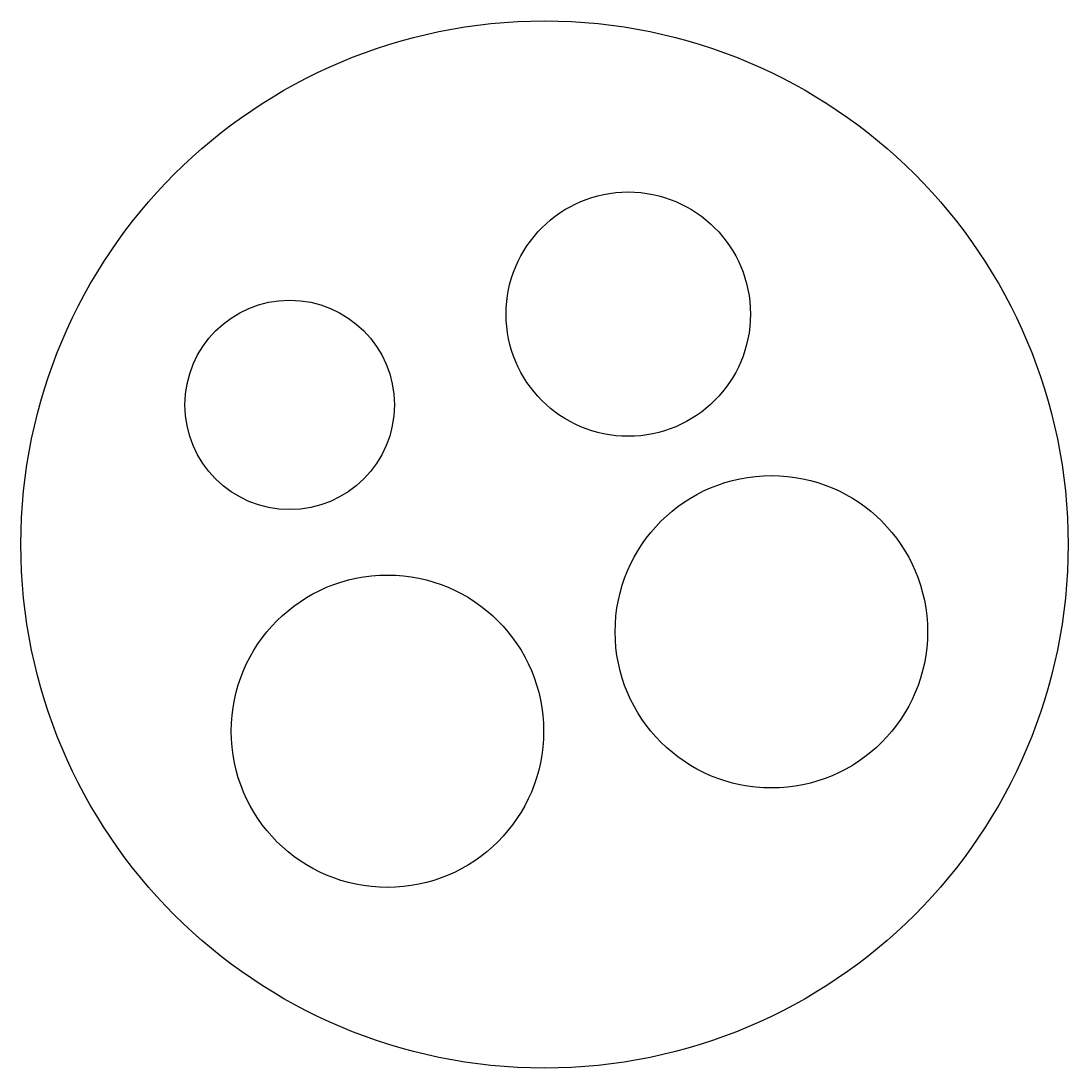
# Model space of a CAD drawing. Extents: x -64.9 to -4.9, y 5 to 65.
import ezdxf

# ---------------------------------------------------------------- set-up
doc = ezdxf.new("R2010")
doc.units = 0

msp = doc.modelspace()

# ---------------------------------------------------------------- linework, layer by layer
at = {"layer": 'layer0'}
for centre, radius in [((-34.931, 35), 30), ((-34.931, 35, -3), 30), ((-30.131, 48.2, 0.007), 7), ((-30.131, 48.2, -2.993), 7), ((-49.531, 43, 0.007), 6), ((-49.531, 43, -2.993), 6), ((-21.931, 30, 0.007), 8.95), ((-21.931, 30, -2.993), 8.95), ((-43.931, 24.3, 0.007), 8.95), ((-43.931, 24.3, -2.993), 8.95)]:
    msp.add_circle(centre, radius, dxfattribs=at)

doc.saveas('drawing.dxf')
